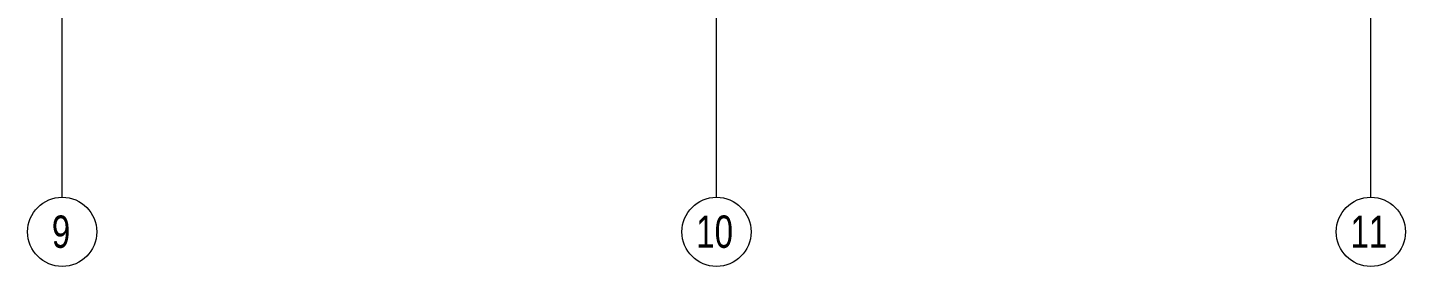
# Model space of a CAD drawing. Header units: millimetres. Extents: x -900 to 76657, y -21218 to 30615.
# Drawn here: x 21274 to 39174, y -5406 to -2299 of the extents above; entities that cross this region are included whole.
import ezdxf

# ---------------------------------------------------------------- set-up
doc = ezdxf.new("R2010")
doc.units = ezdxf.units.MM
doc.header["$LTSCALE"] = 0.9
doc.linetypes.add('Grid Line', pattern=[3.33375, 1.905, -0.47625, 0.47625, -0.47625])
doc.layers.add('E_EJES', color=8, linetype='Continuous', lineweight=9)
doc.layers.add('E_EJES-1', color=8, linetype='Grid Line', lineweight=9)
doc.styles.add('Swis721 LtCn BT', font='swisscl.ttf', dxfattribs={"height": 0.42})

# ---------------------------------------------------------------- blocks, each defined once
blk = doc.blocks.new('Grid - CNI_NOMBRE EJES-372759-_50_00m_N_E_-NIVEL-13 DOC')
at = {"layer": 'E_EJES'}
blk.add_circle((0, 0), 0.003, dxfattribs=at)

msp = doc.modelspace()

# ---------------------------------------------------------------- linework, layer by layer
at = {"layer": 'E_EJES-1'}
for p, q in [((21723.8, -4505.6), (21723.8, 29714.8)), ((30223.8, -4505.6), (30223.8, 29714.8)), ((38723.8, -4505.6), (38723.8, 29714.8))]:
    msp.add_line(p, q, dxfattribs=at)

# ---------------------------------------------------------------- block references
at = {"layer": 'E_EJES', "xscale": 149999.9999999978, "yscale": 149999.9999999978, "zscale": 149999.9999999978}
for p in [(21723.8, -4955.6), (30223.8, -4955.6), (38723.8, -4955.6)]:
    msp.add_blockref('Grid - CNI_NOMBRE EJES-372759-_50_00m_N_E_-NIVEL-13 DOC', p, dxfattribs=at)

# ---------------------------------------------------------------- texts
at = {"layer": 'E_EJES', "char_height": 420, "attachment_point": 1, "style": 'Swis721 LtCn BT'}
for s, insert, width in [('9', (21589.4, -4743), 312.658), ('10', (29960.4, -4743), 625.316), ('11', (38460.4, -4743), 625.316)]:
    msp.add_mtext(s, dxfattribs=dict(at, insert=insert, width=width))

doc.saveas('drawing.dxf')
